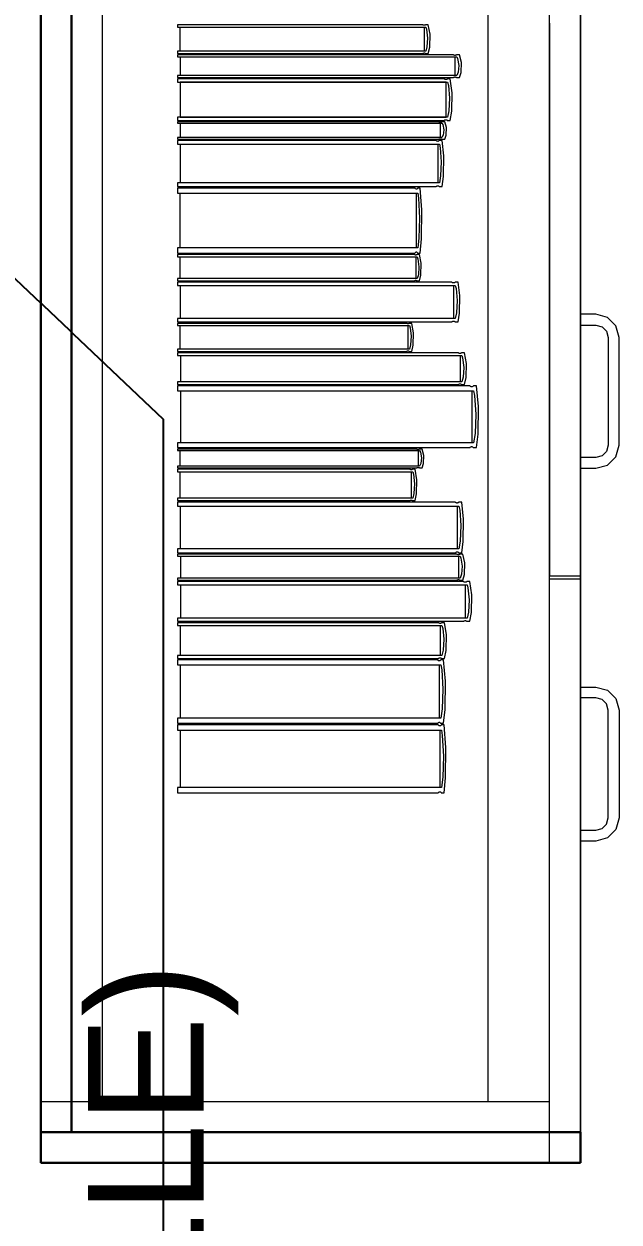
# Model space of a CAD drawing. Header units: inches. Extents: x -38 to 5698, y -33 to 92.
# Drawn here: x 212.224 to 212.61, y 11.424 to 12.201 of the extents above; entities that cross this region are included whole.
import ezdxf

# ---------------------------------------------------------------- set-up
doc = ezdxf.new("R2010")
doc.units = ezdxf.units.IN
doc.header["$MEASUREMENT"] = 0
doc.set_wipeout_variables(frame=1)
doc.linetypes.add('Wipeout_Contour', pattern=[1, 0, -1])
doc.layers.add('Interior - Mobiliario', color=7, linetype='Continuous')
doc.layers.add('Notas - Etiquetas', color=251, linetype='Continuous')
doc.styles.add('Estilo_Generado_4', font='swisse.ttf')
doc.dimstyles.new('Estilo_Generado__8', dxfattribs={"dimtxt": 0.18, "dimasz": 0.0912, "dimexe": 0.18, "dimexo": 0.0625, "dimgap": 0, "dimtad": 0, "dimtih": 1, "dimtoh": 1, "dimdec": 4, "dimzin": 0, "dimdsep": 46, "dimcen": 0.09, "dimadec": 0, "dimazin": 0, "dimtfac": 1, "dimtdec": 4, "dimtmove": 0, "dimatfit": 3, "dimldrblk": 'ARROWHEAD_5', "dimfxl": 1, "dimtolj": 1, "dimtzin": 0, "dimarcsym": 0})

# ---------------------------------------------------------------- blocks, each defined once
blk = doc.blocks.new('ARROWHEAD_5')
at = {"linetype": 'Continuous', "lineweight": 0}
blk.add_hatch(color=0, dxfattribs=at).paths.add_polyline_path([(-1, 0.2679), (0, 0), (-1, -0.2679)])
at = {"color": 0, "linetype": 'Continuous', "lineweight": 0}
blk.add_line((0, 0), (-1, 0), dxfattribs=at)

msp = doc.modelspace()

# ---------------------------------------------------------------- linework, layer by layer
at = {"layer": 'Interior - Mobiliario', "color": 175, "linetype": 'Continuous', "lineweight": 13}
for p, q in [((212.25509, 12.94184), (212.25509, 11.48184)), ((212.56509, 11.48184), (212.56509, 12.94184)), ((212.27509, 11.50184), (212.27509, 12.92184)), ((212.52509, 12.92184), (212.52509, 11.50184)), ((212.56509, 11.50184), (212.56509, 12.92184)), ((212.48285, 12.20084), (212.32374, 12.20084)), ((212.32374, 12.20084), (212.32374, 12.19935)), ((212.32374, 12.19935), (212.4848, 12.19935)), ((212.32537, 12.19935), (212.32537, 12.18368)), ((212.48294, 12.20077), (212.48285, 12.20084)), ((212.48315, 12.20065), (212.48294, 12.20077)), ((212.48337, 12.20058), (212.48315, 12.20065)), ((212.48361, 12.20053), (212.48337, 12.20058)), ((212.48385, 12.20053), (212.48361, 12.20053)), ((212.48409, 12.20056), (212.48385, 12.20053)), ((212.48398, 12.18368), (212.48398, 12.19935)), ((212.48431, 12.20063), (212.48409, 12.20056)), ((212.48452, 12.20074), (212.48431, 12.20063)), ((212.48466, 12.20084), (212.48452, 12.20074)), ((212.48642, 12.20084), (212.48466, 12.20084)), ((212.4848, 12.19935), (212.48528, 12.19793)), ((212.48528, 12.19793), (212.48596, 12.19222)), ((212.48752, 12.19462), (212.48642, 12.20084)), ((212.56509, 12.20184), (212.56509, 11.84284)), ((212.58509, 12.20184), (212.58509, 11.84284)), ((212.48596, 12.19222), (212.48555, 12.18648)), ((212.48731, 12.18628), (212.48752, 12.19462)), ((212.4848, 12.18368), (212.32374, 12.18368)), ((212.32374, 12.18368), (212.32374, 12.18219)), ((212.32374, 12.18219), (212.48285, 12.18219)), ((212.50266, 12.18119), (212.32374, 12.18119)), ((212.32374, 12.18119), (212.32374, 12.18003)), ((212.48285, 12.18219), (212.48299, 12.18229)), ((212.48299, 12.18229), (212.4832, 12.1824)), ((212.4832, 12.1824), (212.48342, 12.18247)), ((212.48342, 12.18247), (212.48366, 12.1825)), ((212.48366, 12.1825), (212.4839, 12.1825)), ((212.4839, 12.1825), (212.48414, 12.18246)), ((212.48414, 12.18246), (212.48436, 12.18238)), ((212.48436, 12.18238), (212.48457, 12.18227)), ((212.48457, 12.18227), (212.48466, 12.18219)), ((212.48466, 12.18219), (212.48642, 12.18219)), ((212.48555, 12.18648), (212.4848, 12.18368)), ((212.48642, 12.18219), (212.48731, 12.18628)), ((212.50276, 12.18114), (212.50266, 12.18119)), ((212.50299, 12.18105), (212.50276, 12.18114)), ((212.50324, 12.18099), (212.50299, 12.18105)), ((212.50351, 12.18095), (212.50324, 12.18099)), ((212.50378, 12.18095), (212.50351, 12.18095)), ((212.50404, 12.18098), (212.50378, 12.18095)), ((212.5043, 12.18103), (212.50404, 12.18098)), ((212.50453, 12.18112), (212.5043, 12.18103)), ((212.50469, 12.18119), (212.50453, 12.18112)), ((212.50667, 12.18119), (212.50469, 12.18119)), ((212.5079, 12.17635), (212.50667, 12.18119)), ((212.32374, 12.18003), (212.50484, 12.18003)), ((212.32557, 12.18003), (212.32557, 12.16784)), ((212.50393, 12.16784), (212.50393, 12.18003)), ((212.50484, 12.18003), (212.50539, 12.17893)), ((212.50539, 12.17893), (212.50615, 12.17448)), ((212.50615, 12.17448), (212.50568, 12.17001)), ((212.50767, 12.16986), (212.5079, 12.17635)), ((212.50484, 12.16784), (212.32374, 12.16784)), ((212.32374, 12.16784), (212.32374, 12.16667)), ((212.32374, 12.16667), (212.50266, 12.16667)), ((212.49678, 12.16567), (212.32374, 12.16567)), ((212.32374, 12.16567), (212.32374, 12.16352)), ((212.49688, 12.16557), (212.49678, 12.16567)), ((212.4971, 12.16541), (212.49688, 12.16557)), ((212.49735, 12.16529), (212.4971, 12.16541)), ((212.49837, 12.16538), (212.49812, 12.16527)), ((212.49859, 12.16553), (212.49837, 12.16538)), ((212.49874, 12.16567), (212.49859, 12.16553)), ((212.50066, 12.16567), (212.49874, 12.16567)), ((212.50185, 12.15669), (212.50066, 12.16567)), ((212.50266, 12.16667), (212.50281, 12.16675)), ((212.50281, 12.16675), (212.50305, 12.16683)), ((212.50305, 12.16683), (212.5033, 12.16689)), ((212.5033, 12.16689), (212.50357, 12.16692)), ((212.50357, 12.16692), (212.50384, 12.16691)), ((212.50384, 12.16691), (212.5041, 12.16688)), ((212.5041, 12.16688), (212.50435, 12.16682)), ((212.50435, 12.16682), (212.50458, 12.16673)), ((212.50458, 12.16673), (212.50469, 12.16667)), ((212.50469, 12.16667), (212.50667, 12.16667)), ((212.50568, 12.17001), (212.50484, 12.16784)), ((212.50667, 12.16667), (212.50767, 12.16986)), ((212.32374, 12.16352), (212.49889, 12.16352)), ((212.49801, 12.16352), (212.32551, 12.16352)), ((212.32551, 12.16352), (212.32551, 12.1409)), ((212.4976, 12.16523), (212.49735, 12.16529)), ((212.49786, 12.16522), (212.4976, 12.16523)), ((212.49812, 12.16527), (212.49786, 12.16522)), ((212.49801, 12.1409), (212.49801, 12.16352)), ((212.49889, 12.16352), (212.49942, 12.16148)), ((212.49942, 12.16148), (212.50016, 12.15322)), ((212.50016, 12.15322), (212.49971, 12.14493)), ((212.50163, 12.14465), (212.50185, 12.15669)), ((212.49971, 12.14493), (212.49889, 12.1409)), ((212.50066, 12.13875), (212.50163, 12.14465)), ((212.49889, 12.1409), (212.32374, 12.1409)), ((212.32374, 12.1409), (212.32374, 12.13875)), ((212.32374, 12.13875), (212.49678, 12.13875)), ((212.49321, 12.13775), (212.32374, 12.13775)), ((212.32374, 12.13775), (212.32374, 12.13686)), ((212.32374, 12.13686), (212.49528, 12.13686)), ((212.32548, 12.13686), (212.32548, 12.12752)), ((212.32551, 12.1409), (212.49801, 12.1409)), ((212.49331, 12.1377), (212.49321, 12.13775)), ((212.49353, 12.13764), (212.49331, 12.1377)), ((212.49377, 12.13759), (212.49353, 12.13764)), ((212.49402, 12.13756), (212.49377, 12.13759)), ((212.49427, 12.13756), (212.49402, 12.13756)), ((212.49452, 12.13758), (212.49427, 12.13756)), ((212.49442, 12.12752), (212.49442, 12.13686)), ((212.49477, 12.13762), (212.49452, 12.13758)), ((212.49499, 12.13769), (212.49477, 12.13762)), ((212.49513, 12.13775), (212.49499, 12.13769)), ((212.49702, 12.13775), (212.49513, 12.13775)), ((212.49528, 12.13686), (212.4958, 12.13601)), ((212.4958, 12.13601), (212.49652, 12.13261)), ((212.49678, 12.13875), (212.49693, 12.13889)), ((212.49693, 12.13889), (212.49715, 12.13904)), ((212.49818, 12.13404), (212.49702, 12.13775)), ((212.49715, 12.13904), (212.4974, 12.13915)), ((212.4974, 12.13915), (212.49766, 12.1392)), ((212.49766, 12.1392), (212.49792, 12.13919)), ((212.49792, 12.13919), (212.49818, 12.13913)), ((212.49818, 12.13913), (212.49842, 12.13901)), ((212.49842, 12.13901), (212.49864, 12.13885)), ((212.49864, 12.13885), (212.49874, 12.13875)), ((212.49874, 12.13875), (212.50066, 12.13875)), ((212.49528, 12.12752), (212.32374, 12.12752)), ((212.32374, 12.12752), (212.32374, 12.12663)), ((212.32374, 12.12663), (212.49321, 12.12663)), ((212.49321, 12.12663), (212.49335, 12.12669)), ((212.49335, 12.12669), (212.49358, 12.12675)), ((212.49358, 12.12675), (212.49382, 12.1268)), ((212.49382, 12.1268), (212.49407, 12.12682)), ((212.49407, 12.12682), (212.49433, 12.12681)), ((212.49433, 12.12681), (212.49458, 12.12679)), ((212.49458, 12.12679), (212.49482, 12.12674)), ((212.49482, 12.12674), (212.49504, 12.12667)), ((212.49504, 12.12667), (212.49513, 12.12663)), ((212.49513, 12.12663), (212.49702, 12.12663)), ((212.49608, 12.12919), (212.49528, 12.12752)), ((212.49652, 12.13261), (212.49608, 12.12919)), ((212.49702, 12.12663), (212.49796, 12.12907)), ((212.49796, 12.12907), (212.49818, 12.13404)), ((212.49158, 12.12563), (212.32374, 12.12563)), ((212.32374, 12.12563), (212.32374, 12.12324)), ((212.32374, 12.12324), (212.49363, 12.12324)), ((212.32546, 12.12324), (212.32546, 12.09818)), ((212.49167, 12.12552), (212.49158, 12.12563)), ((212.49189, 12.12533), (212.49167, 12.12552)), ((212.49212, 12.12521), (212.49189, 12.12533)), ((212.49237, 12.12514), (212.49212, 12.12521)), ((212.49262, 12.12513), (212.49237, 12.12514)), ((212.49287, 12.12519), (212.49262, 12.12513)), ((212.49277, 12.09818), (212.49277, 12.12324)), ((212.49311, 12.1253), (212.49287, 12.12519)), ((212.49333, 12.12547), (212.49311, 12.1253)), ((212.49348, 12.12563), (212.49333, 12.12547)), ((212.49534, 12.12563), (212.49348, 12.12563)), ((212.49363, 12.12324), (212.49413, 12.12098)), ((212.49413, 12.12098), (212.49485, 12.11183)), ((212.49649, 12.11568), (212.49534, 12.12563)), ((212.49485, 12.11183), (212.49441, 12.10265)), ((212.49628, 12.10234), (212.49649, 12.11568)), ((212.49363, 12.09818), (212.32374, 12.09818)), ((212.32374, 12.09818), (212.32374, 12.0958)), ((212.32374, 12.0958), (212.49158, 12.0958)), ((212.49158, 12.0958), (212.49172, 12.09596)), ((212.49172, 12.09596), (212.49194, 12.09613)), ((212.49194, 12.09613), (212.49218, 12.09624)), ((212.49218, 12.09624), (212.49243, 12.0963)), ((212.49243, 12.0963), (212.49268, 12.09629)), ((212.49268, 12.09629), (212.49293, 12.09622)), ((212.49293, 12.09622), (212.49316, 12.09609)), ((212.49316, 12.09609), (212.49338, 12.09591)), ((212.49338, 12.09591), (212.49348, 12.0958)), ((212.49348, 12.0958), (212.49534, 12.0958)), ((212.49441, 12.10265), (212.49363, 12.09818)), ((212.49534, 12.0958), (212.49628, 12.10234)), ((212.47773, 12.0948), (212.32374, 12.0948)), ((212.32374, 12.0948), (212.32374, 12.09142)), ((212.32374, 12.09142), (212.47961, 12.09142)), ((212.32532, 12.09142), (212.32532, 12.05598)), ((212.47782, 12.09463), (212.47773, 12.0948)), ((212.47801, 12.09438), (212.47782, 12.09463)), ((212.47823, 12.0942), (212.47801, 12.09438)), ((212.47846, 12.0941), (212.47823, 12.0942)), ((212.47869, 12.09409), (212.47846, 12.0941)), ((212.47892, 12.09417), (212.47869, 12.09409)), ((212.47882, 12.05598), (212.47882, 12.09142)), ((212.47914, 12.09433), (212.47892, 12.09417)), ((212.47934, 12.09457), (212.47914, 12.09433)), ((212.47947, 12.0948), (212.47934, 12.09457)), ((212.48118, 12.0948), (212.47947, 12.0948)), ((212.47961, 12.09142), (212.48008, 12.08822)), ((212.48008, 12.08822), (212.48073, 12.07528)), ((212.48224, 12.08073), (212.48118, 12.0948)), ((212.48204, 12.06186), (212.48224, 12.08073)), ((212.48073, 12.07528), (212.48033, 12.0623)), ((212.48033, 12.0623), (212.47961, 12.05598)), ((212.48118, 12.0526), (212.48204, 12.06186)), ((212.47961, 12.05598), (212.32374, 12.05598)), ((212.32374, 12.05598), (212.32374, 12.0526)), ((212.32374, 12.0526), (212.47773, 12.0526)), ((212.47735, 12.0516), (212.32374, 12.0516)), ((212.32374, 12.0516), (212.32374, 12.05024)), ((212.32374, 12.05024), (212.47923, 12.05024)), ((212.32531, 12.05024), (212.32531, 12.03598)), ((212.47744, 12.05154), (212.47735, 12.0516)), ((212.47764, 12.05143), (212.47744, 12.05154)), ((212.47785, 12.05136), (212.47764, 12.05143)), ((212.47773, 12.0526), (212.47786, 12.05283)), ((212.47808, 12.05132), (212.47785, 12.05136)), ((212.47786, 12.05283), (212.47806, 12.05307)), ((212.47806, 12.05307), (212.47828, 12.05323)), ((212.47831, 12.05132), (212.47808, 12.05132)), ((212.47828, 12.05323), (212.47851, 12.05331)), ((212.47854, 12.05135), (212.47831, 12.05132)), ((212.47844, 12.03598), (212.47844, 12.05024)), ((212.47851, 12.05331), (212.47874, 12.0533)), ((212.47876, 12.05142), (212.47854, 12.05135)), ((212.47874, 12.0533), (212.47897, 12.0532)), ((212.47896, 12.05151), (212.47876, 12.05142)), ((212.47909, 12.0516), (212.47896, 12.05151)), ((212.47897, 12.0532), (212.47919, 12.05302)), ((212.4808, 12.0516), (212.47909, 12.0516)), ((212.47919, 12.05302), (212.47938, 12.05277)), ((212.47923, 12.05024), (212.47969, 12.04896)), ((212.47938, 12.05277), (212.47947, 12.0526)), ((212.47947, 12.0526), (212.48118, 12.0526)), ((212.47969, 12.04896), (212.48035, 12.04375)), ((212.48185, 12.04594), (212.4808, 12.0516)), ((212.48035, 12.04375), (212.47995, 12.03852)), ((212.48166, 12.03835), (212.48185, 12.04594)), ((212.47923, 12.03598), (212.32374, 12.03598)), ((212.32374, 12.03598), (212.32374, 12.03462)), ((212.32374, 12.03462), (212.47735, 12.03462)), ((212.50174, 12.03362), (212.32374, 12.03362)), ((212.32374, 12.03362), (212.32374, 12.03157)), ((212.47735, 12.03462), (212.47748, 12.03471)), ((212.47748, 12.03471), (212.47768, 12.03481)), ((212.47768, 12.03481), (212.4779, 12.03487)), ((212.4779, 12.03487), (212.47813, 12.03491)), ((212.47813, 12.03491), (212.47836, 12.0349)), ((212.47836, 12.0349), (212.47859, 12.03486)), ((212.47859, 12.03486), (212.4788, 12.03479)), ((212.4788, 12.03479), (212.479, 12.03469)), ((212.479, 12.03469), (212.47909, 12.03462)), ((212.47909, 12.03462), (212.4808, 12.03462)), ((212.47995, 12.03852), (212.47923, 12.03598)), ((212.4808, 12.03462), (212.48166, 12.03835)), ((212.50184, 12.03352), (212.50174, 12.03362)), ((212.50207, 12.03337), (212.50184, 12.03352)), ((212.50232, 12.03326), (212.50207, 12.03337)), ((212.50258, 12.0332), (212.50232, 12.03326)), ((212.50285, 12.03319), (212.50258, 12.0332)), ((212.50311, 12.03324), (212.50285, 12.03319)), ((212.50337, 12.03334), (212.50311, 12.03324)), ((212.5036, 12.03348), (212.50337, 12.03334)), ((212.50375, 12.03362), (212.5036, 12.03348)), ((212.50573, 12.03362), (212.50375, 12.03362)), ((212.50695, 12.02507), (212.50573, 12.03362)), ((212.32374, 12.03157), (212.50391, 12.03157)), ((212.32556, 12.03157), (212.32556, 12.01002)), ((212.503, 12.01002), (212.503, 12.03157)), ((212.50391, 12.03157), (212.50445, 12.02962)), ((212.50445, 12.02962), (212.50521, 12.02176)), ((212.50521, 12.02176), (212.50475, 12.01386)), ((212.50673, 12.01359), (212.50695, 12.02507)), ((212.50391, 12.01002), (212.32374, 12.01002)), ((212.32374, 12.01002), (212.32374, 12.00797)), ((212.50475, 12.01386), (212.50391, 12.01002)), ((212.50573, 12.00797), (212.50673, 12.01359)), ((212.59509, 12.01284), (212.58509, 12.01284)), ((212.58509, 12.01284), (212.58509, 12.00584)), ((212.60259, 12.01083), (212.59509, 12.01284)), ((212.60808, 12.00534), (212.60259, 12.01083)), ((212.32374, 12.00797), (212.50174, 12.00797)), ((212.47236, 12.00697), (212.32374, 12.00697)), ((212.32374, 12.00697), (212.32374, 12.00551)), ((212.32374, 12.00551), (212.47418, 12.00551)), ((212.32526, 12.00551), (212.32526, 11.99023)), ((212.47245, 12.0069), (212.47236, 12.00697)), ((212.47264, 12.00679), (212.47245, 12.0069)), ((212.47285, 12.00671), (212.47264, 12.00679)), ((212.47307, 12.00667), (212.47285, 12.00671)), ((212.47329, 12.00666), (212.47307, 12.00667)), ((212.47351, 12.0067), (212.47329, 12.00666)), ((212.47342, 11.99023), (212.47342, 12.00551)), ((212.47372, 12.00677), (212.47351, 12.0067)), ((212.47392, 12.00687), (212.47372, 12.00677)), ((212.47404, 12.00697), (212.47392, 12.00687)), ((212.4757, 12.00697), (212.47404, 12.00697)), ((212.47418, 12.00551), (212.47463, 12.00413)), ((212.47463, 12.00413), (212.47526, 11.99856)), ((212.47672, 12.0009), (212.4757, 12.00697)), ((212.50174, 12.00797), (212.50189, 12.00811)), ((212.50189, 12.00811), (212.50212, 12.00825)), ((212.50212, 12.00825), (212.50237, 12.00835)), ((212.50237, 12.00835), (212.50264, 12.0084)), ((212.50264, 12.0084), (212.50291, 12.00839)), ((212.50291, 12.00839), (212.50317, 12.00833)), ((212.50317, 12.00833), (212.50342, 12.00822)), ((212.50342, 12.00822), (212.50365, 12.00807)), ((212.50365, 12.00807), (212.50375, 12.00797)), ((212.50375, 12.00797), (212.50573, 12.00797)), ((212.58509, 12.00584), (212.59509, 12.00584)), ((212.59509, 12.00584), (212.59909, 12.00477)), ((212.59909, 12.00477), (212.60202, 12.00184)), ((212.61009, 11.99784), (212.60808, 12.00534)), ((212.47526, 11.99856), (212.47487, 11.99296)), ((212.47653, 11.99277), (212.47672, 12.0009)), ((212.60202, 12.00184), (212.60309, 11.99784)), ((212.60309, 11.99784), (212.60309, 11.92784)), ((212.61009, 11.92784), (212.61009, 11.99784)), ((212.47418, 11.99023), (212.32374, 11.99023)), ((212.32374, 11.99023), (212.32374, 11.98877)), ((212.32374, 11.98877), (212.47236, 11.98877)), ((212.5059, 11.98777), (212.32374, 11.98777)), ((212.32374, 11.98777), (212.32374, 11.98614)), ((212.47236, 11.98877), (212.47249, 11.98887)), ((212.47249, 11.98887), (212.47268, 11.98898)), ((212.47268, 11.98898), (212.47289, 11.98905)), ((212.47289, 11.98905), (212.47312, 11.98908)), ((212.47312, 11.98908), (212.47334, 11.98907)), ((212.47334, 11.98907), (212.47356, 11.98903)), ((212.47356, 11.98903), (212.47377, 11.98896)), ((212.47377, 11.98896), (212.47396, 11.98885)), ((212.47396, 11.98885), (212.47404, 11.98877)), ((212.47404, 11.98877), (212.4757, 11.98877)), ((212.47487, 11.99296), (212.47418, 11.99023)), ((212.4757, 11.98877), (212.47653, 11.99277)), ((212.506, 11.9877), (212.5059, 11.98777)), ((212.50623, 11.98757), (212.506, 11.9877)), ((212.50649, 11.98748), (212.50623, 11.98757)), ((212.50676, 11.98744), (212.50649, 11.98748)), ((212.50703, 11.98743), (212.50676, 11.98744)), ((212.50731, 11.98747), (212.50703, 11.98743)), ((212.50757, 11.98755), (212.50731, 11.98747)), ((212.50781, 11.98767), (212.50757, 11.98755)), ((212.50796, 11.98777), (212.50781, 11.98767)), ((212.50998, 11.98777), (212.50796, 11.98777)), ((212.51123, 11.98096), (212.50998, 11.98777)), ((212.32374, 11.98614), (212.50812, 11.98614)), ((212.32561, 11.98614), (212.32561, 11.96896)), ((212.50719, 11.96896), (212.50719, 11.98614)), ((212.50812, 11.98614), (212.50867, 11.98459)), ((212.50867, 11.98459), (212.50945, 11.97832)), ((212.511, 11.97181), (212.51123, 11.98096)), ((212.50898, 11.97202), (212.50812, 11.96896)), ((212.50945, 11.97832), (212.50898, 11.97202)), ((212.50998, 11.96733), (212.511, 11.97181)), ((212.50812, 11.96896), (212.32374, 11.96896)), ((212.32374, 11.96896), (212.32374, 11.96733)), ((212.32374, 11.96733), (212.5059, 11.96733)), ((212.5135, 11.96633), (212.32374, 11.96633)), ((212.32374, 11.96633), (212.32374, 11.96312)), ((212.32374, 11.96312), (212.51581, 11.96312)), ((212.32568, 11.96312), (212.32568, 11.92948)), ((212.5059, 11.96733), (212.50605, 11.96743)), ((212.50605, 11.96743), (212.50629, 11.96755)), ((212.50629, 11.96755), (212.50655, 11.96763)), ((212.50655, 11.96763), (212.50682, 11.96767)), ((212.50682, 11.96767), (212.5071, 11.96766)), ((212.5071, 11.96766), (212.50736, 11.96762)), ((212.50736, 11.96762), (212.50762, 11.96753)), ((212.50762, 11.96753), (212.50786, 11.9674)), ((212.50786, 11.9674), (212.50796, 11.96733)), ((212.50796, 11.96733), (212.50998, 11.96733)), ((212.5136, 11.96617), (212.5135, 11.96633)), ((212.51385, 11.96593), (212.5136, 11.96617)), ((212.51411, 11.96576), (212.51385, 11.96593)), ((212.5144, 11.96567), (212.51411, 11.96576)), ((212.51468, 11.96566), (212.5144, 11.96567)), ((212.51496, 11.96573), (212.51468, 11.96566)), ((212.51484, 11.92948), (212.51484, 11.96312)), ((212.51523, 11.96588), (212.51496, 11.96573)), ((212.51548, 11.96611), (212.51523, 11.96588)), ((212.51564, 11.96633), (212.51548, 11.96611)), ((212.51775, 11.96633), (212.51564, 11.96633)), ((212.51581, 11.96312), (212.51639, 11.96008)), ((212.51906, 11.95297), (212.51775, 11.96633)), ((212.51639, 11.96008), (212.5172, 11.9478)), ((212.5172, 11.9478), (212.5167, 11.93547)), ((212.51881, 11.93506), (212.51906, 11.95297)), ((212.5167, 11.93547), (212.51581, 11.92948)), ((212.51775, 11.92627), (212.51881, 11.93506)), ((212.51581, 11.92948), (212.32374, 11.92948)), ((212.32374, 11.92948), (212.32374, 11.92627)), ((212.32374, 11.92627), (212.5135, 11.92627)), ((212.47889, 11.92527), (212.32374, 11.92527)), ((212.32374, 11.92527), (212.32374, 11.92431)), ((212.32374, 11.92431), (212.48078, 11.92431)), ((212.32533, 11.92431), (212.32533, 11.9142)), ((212.47898, 11.92523), (212.47889, 11.92527)), ((212.47918, 11.92515), (212.47898, 11.92523)), ((212.47939, 11.9251), (212.47918, 11.92515)), ((212.47962, 11.92507), (212.47939, 11.9251)), ((212.47986, 11.92507), (212.47962, 11.92507)), ((212.48009, 11.92509), (212.47986, 11.92507)), ((212.47999, 11.9142), (212.47999, 11.92431)), ((212.48031, 11.92514), (212.48009, 11.92509)), ((212.48051, 11.92521), (212.48031, 11.92514)), ((212.48065, 11.92527), (212.48051, 11.92521)), ((212.48237, 11.92527), (212.48065, 11.92527)), ((212.48078, 11.92431), (212.48125, 11.9234)), ((212.48344, 11.92126), (212.48237, 11.92527)), ((212.5135, 11.92627), (212.51366, 11.92649)), ((212.51366, 11.92649), (212.51391, 11.92672)), ((212.51391, 11.92672), (212.51418, 11.92687)), ((212.51418, 11.92687), (212.51446, 11.92694)), ((212.51446, 11.92694), (212.51474, 11.92693)), ((212.51474, 11.92693), (212.51502, 11.92684)), ((212.51502, 11.92684), (212.51529, 11.92667)), ((212.51529, 11.92667), (212.51554, 11.92643)), ((212.51554, 11.92643), (212.51564, 11.92627)), ((212.51564, 11.92627), (212.51775, 11.92627)), ((212.60309, 11.92784), (212.60202, 11.92384)), ((212.60808, 11.92034), (212.61009, 11.92784)), ((212.48125, 11.9234), (212.48192, 11.9197)), ((212.48192, 11.9197), (212.48151, 11.916)), ((212.48324, 11.91587), (212.48344, 11.92126)), ((212.58509, 11.91984), (212.58509, 11.91284)), ((212.59509, 11.91984), (212.58509, 11.91984)), ((212.59909, 11.92091), (212.59509, 11.91984)), ((212.60202, 11.92384), (212.59909, 11.92091)), ((212.60259, 11.91485), (212.60808, 11.92034)), ((212.48078, 11.9142), (212.32374, 11.9142)), ((212.32374, 11.9142), (212.32374, 11.91323)), ((212.32374, 11.91323), (212.47889, 11.91323)), ((212.47448, 11.91223), (212.32374, 11.91223)), ((212.32374, 11.91223), (212.32374, 11.9106)), ((212.32374, 11.9106), (212.47632, 11.9106)), ((212.32529, 11.9106), (212.32529, 11.89348)), ((212.47456, 11.91215), (212.47448, 11.91223)), ((212.47476, 11.91203), (212.47456, 11.91215)), ((212.47497, 11.91194), (212.47476, 11.91203)), ((212.47519, 11.9119), (212.47497, 11.91194)), ((212.47542, 11.91189), (212.47519, 11.9119)), ((212.47564, 11.91193), (212.47542, 11.91189)), ((212.47555, 11.89348), (212.47555, 11.9106)), ((212.47586, 11.91201), (212.47564, 11.91193)), ((212.47606, 11.91212), (212.47586, 11.91201)), ((212.47618, 11.91223), (212.47606, 11.91212)), ((212.47786, 11.91223), (212.47618, 11.91223)), ((212.47632, 11.9106), (212.47677, 11.90906)), ((212.47677, 11.90906), (212.47742, 11.90281)), ((212.47889, 11.90544), (212.47786, 11.91223)), ((212.47889, 11.91323), (212.47902, 11.9133)), ((212.47902, 11.9133), (212.47922, 11.91337)), ((212.47922, 11.91337), (212.47944, 11.91341)), ((212.47944, 11.91341), (212.47968, 11.91343)), ((212.47968, 11.91343), (212.47991, 11.91343)), ((212.47991, 11.91343), (212.48014, 11.9134)), ((212.48014, 11.9134), (212.48036, 11.91335)), ((212.48036, 11.91335), (212.48056, 11.91328)), ((212.48056, 11.91328), (212.48065, 11.91323)), ((212.48065, 11.91323), (212.48237, 11.91323)), ((212.48151, 11.916), (212.48078, 11.9142)), ((212.48237, 11.91323), (212.48324, 11.91587)), ((212.58509, 11.91284), (212.59509, 11.91284)), ((212.59509, 11.91284), (212.60259, 11.91485)), ((212.47742, 11.90281), (212.47702, 11.89654)), ((212.4787, 11.89632), (212.47889, 11.90544)), ((212.47632, 11.89348), (212.32374, 11.89348)), ((212.32374, 11.89348), (212.32374, 11.89185)), ((212.47702, 11.89654), (212.47632, 11.89348)), ((212.47786, 11.89185), (212.4787, 11.89632)), ((212.32374, 11.89185), (212.47448, 11.89185)), ((212.50404, 11.89085), (212.32374, 11.89085)), ((212.32374, 11.89085), (212.32374, 11.88823)), ((212.32374, 11.88823), (212.50624, 11.88823)), ((212.32559, 11.88823), (212.32559, 11.86068)), ((212.47448, 11.89185), (212.4746, 11.89196)), ((212.4746, 11.89196), (212.4748, 11.89208)), ((212.4748, 11.89208), (212.47502, 11.89216)), ((212.47502, 11.89216), (212.47524, 11.8922)), ((212.47524, 11.8922), (212.47547, 11.89219)), ((212.47547, 11.89219), (212.47569, 11.89214)), ((212.47569, 11.89214), (212.4759, 11.89206)), ((212.4759, 11.89206), (212.4761, 11.89193)), ((212.4761, 11.89193), (212.47618, 11.89185)), ((212.47618, 11.89185), (212.47786, 11.89185)), ((212.50414, 11.89073), (212.50404, 11.89085)), ((212.50437, 11.89053), (212.50414, 11.89073)), ((212.50463, 11.89039), (212.50437, 11.89053)), ((212.50489, 11.89031), (212.50463, 11.89039)), ((212.50517, 11.89031), (212.50489, 11.89031)), ((212.50543, 11.89037), (212.50517, 11.89031)), ((212.50532, 11.86068), (212.50532, 11.88823)), ((212.50569, 11.89049), (212.50543, 11.89037)), ((212.50593, 11.89068), (212.50569, 11.89049)), ((212.50608, 11.89085), (212.50593, 11.89068)), ((212.50808, 11.89085), (212.50608, 11.89085)), ((212.50624, 11.88823), (212.50679, 11.88574)), ((212.50679, 11.88574), (212.50756, 11.87569)), ((212.50932, 11.87992), (212.50808, 11.89085)), ((212.50909, 11.86525), (212.50932, 11.87992)), ((212.50756, 11.87569), (212.50709, 11.86559)), ((212.50709, 11.86559), (212.50624, 11.86068)), ((212.50808, 11.85806), (212.50909, 11.86525)), ((212.50624, 11.86068), (212.32374, 11.86068)), ((212.32374, 11.86068), (212.32374, 11.85806)), ((212.32374, 11.85806), (212.50404, 11.85806)), ((212.50484, 11.85706), (212.32374, 11.85706)), ((212.32374, 11.85706), (212.32374, 11.85571)), ((212.32374, 11.85571), (212.50705, 11.85571)), ((212.3256, 11.85571), (212.3256, 11.84163)), ((212.50404, 11.85806), (212.50419, 11.85823)), ((212.50419, 11.85823), (212.50443, 11.85842)), ((212.50443, 11.85842), (212.50469, 11.85854)), ((212.50469, 11.85854), (212.50495, 11.8586)), ((212.50494, 11.85699), (212.50484, 11.85706)), ((212.50517, 11.85689), (212.50494, 11.85699)), ((212.50495, 11.8586), (212.50523, 11.8586)), ((212.50543, 11.85682), (212.50517, 11.85689)), ((212.50523, 11.8586), (212.50549, 11.85852)), ((212.5057, 11.85678), (212.50543, 11.85682)), ((212.50549, 11.85852), (212.50575, 11.85838)), ((212.50597, 11.85678), (212.5057, 11.85678)), ((212.50575, 11.85838), (212.50598, 11.85818)), ((212.50624, 11.85681), (212.50597, 11.85678)), ((212.50598, 11.85818), (212.50608, 11.85806)), ((212.50608, 11.85806), (212.50808, 11.85806)), ((212.50612, 11.84163), (212.50612, 11.85571)), ((212.5065, 11.85687), (212.50624, 11.85681)), ((212.50673, 11.85697), (212.5065, 11.85687)), ((212.50689, 11.85706), (212.50673, 11.85697)), ((212.5089, 11.85706), (212.50689, 11.85706)), ((212.50705, 11.85571), (212.5076, 11.85444)), ((212.5076, 11.85444), (212.50837, 11.8493)), ((212.51014, 11.85147), (212.5089, 11.85706)), ((212.50837, 11.8493), (212.5079, 11.84414)), ((212.50991, 11.84397), (212.51014, 11.85147)), ((212.50705, 11.84163), (212.32374, 11.84163)), ((212.32374, 11.84163), (212.32374, 11.84029)), ((212.32374, 11.84029), (212.50484, 11.84029)), ((212.50928, 11.83929), (212.32374, 11.83929)), ((212.32374, 11.83929), (212.32374, 11.83723)), ((212.50484, 11.84029), (212.50499, 11.84038)), ((212.50499, 11.84038), (212.50523, 11.84048)), ((212.50523, 11.84048), (212.50549, 11.84054)), ((212.50549, 11.84054), (212.50576, 11.84057)), ((212.50576, 11.84057), (212.50603, 11.84057)), ((212.50603, 11.84057), (212.5063, 11.84053)), ((212.5063, 11.84053), (212.50655, 11.84046)), ((212.50655, 11.84046), (212.50678, 11.84036)), ((212.50678, 11.84036), (212.50689, 11.84029)), ((212.50689, 11.84029), (212.5089, 11.84029)), ((212.5079, 11.84414), (212.50705, 11.84163)), ((212.5089, 11.84029), (212.50991, 11.84397)), ((212.50939, 11.83919), (212.50928, 11.83929)), ((212.50962, 11.83903), (212.50939, 11.83919)), ((212.50988, 11.83893), (212.50962, 11.83903)), ((212.51016, 11.83887), (212.50988, 11.83893)), ((212.51044, 11.83886), (212.51016, 11.83887)), ((212.51071, 11.83891), (212.51044, 11.83886)), ((212.51098, 11.83901), (212.51071, 11.83891)), ((212.51122, 11.83915), (212.51098, 11.83901)), ((212.51138, 11.83929), (212.51122, 11.83915)), ((212.51344, 11.83929), (212.51138, 11.83929)), ((212.51472, 11.83071), (212.51344, 11.83929)), ((212.58509, 11.84284), (212.56509, 11.84284)), ((212.58509, 11.84084), (212.56509, 11.84084)), ((212.32374, 11.83723), (212.51155, 11.83723)), ((212.32564, 11.83723), (212.32564, 11.81561)), ((212.5106, 11.81561), (212.5106, 11.83723)), ((212.51155, 11.83723), (212.51211, 11.83528)), ((212.51211, 11.83528), (212.5129, 11.82739)), ((212.5129, 11.82739), (212.51242, 11.81946)), ((212.51448, 11.81919), (212.51472, 11.83071)), ((212.51155, 11.81561), (212.32374, 11.81561)), ((212.32374, 11.81561), (212.32374, 11.81355)), ((212.51242, 11.81946), (212.51155, 11.81561)), ((212.51344, 11.81355), (212.51448, 11.81919)), ((212.32374, 11.81355), (212.50928, 11.81355)), ((212.49315, 11.81255), (212.32374, 11.81255)), ((212.32374, 11.81255), (212.32374, 11.8107)), ((212.32374, 11.8107), (212.49522, 11.8107)), ((212.32548, 11.8107), (212.32548, 11.7913)), ((212.49325, 11.81246), (212.49315, 11.81255)), ((212.49346, 11.81232), (212.49325, 11.81246)), ((212.4937, 11.81222), (212.49346, 11.81232)), ((212.49395, 11.81217), (212.4937, 11.81222)), ((212.49421, 11.81216), (212.49395, 11.81217)), ((212.49446, 11.81221), (212.49421, 11.81216)), ((212.49435, 11.7913), (212.49435, 11.8107)), ((212.4947, 11.81229), (212.49446, 11.81221)), ((212.49492, 11.81243), (212.4947, 11.81229)), ((212.49507, 11.81255), (212.49492, 11.81243)), ((212.49695, 11.81255), (212.49507, 11.81255)), ((212.49522, 11.8107), (212.49573, 11.80895)), ((212.49573, 11.80895), (212.49645, 11.80187)), ((212.49811, 11.80485), (212.49695, 11.81255)), ((212.50928, 11.81355), (212.50944, 11.81369)), ((212.50944, 11.81369), (212.50968, 11.81383)), ((212.50968, 11.81383), (212.50994, 11.81393)), ((212.50994, 11.81393), (212.51022, 11.81398)), ((212.51022, 11.81398), (212.5105, 11.81397)), ((212.5105, 11.81397), (212.51077, 11.81391)), ((212.51077, 11.81391), (212.51104, 11.81381)), ((212.51104, 11.81381), (212.51128, 11.81365)), ((212.51128, 11.81365), (212.51138, 11.81355)), ((212.51138, 11.81355), (212.51344, 11.81355)), ((212.49645, 11.80187), (212.49601, 11.79476)), ((212.4979, 11.79452), (212.49811, 11.80485)), ((212.49601, 11.79476), (212.49522, 11.7913)), ((212.49695, 11.78946), (212.4979, 11.79452)), ((212.49522, 11.7913), (212.32374, 11.7913)), ((212.32374, 11.7913), (212.32374, 11.78946)), ((212.32374, 11.78946), (212.49315, 11.78946)), ((212.49257, 11.78846), (212.32374, 11.78846)), ((212.32374, 11.78846), (212.32374, 11.78516)), ((212.32374, 11.78516), (212.49464, 11.78516)), ((212.32547, 11.78516), (212.32547, 11.75059)), ((212.49267, 11.7883), (212.49257, 11.78846)), ((212.49289, 11.78805), (212.49267, 11.7883)), ((212.49312, 11.78787), (212.49289, 11.78805)), ((212.49337, 11.78778), (212.49312, 11.78787)), ((212.49315, 11.78946), (212.49329, 11.78958)), ((212.49329, 11.78958), (212.49351, 11.78971)), ((212.49363, 11.78777), (212.49337, 11.78778)), ((212.49351, 11.78971), (212.49376, 11.7898)), ((212.49388, 11.78784), (212.49363, 11.78777)), ((212.49376, 11.7898), (212.49401, 11.78984)), ((212.49377, 11.75059), (212.49377, 11.78516)), ((212.49412, 11.788), (212.49388, 11.78784)), ((212.49401, 11.78984), (212.49426, 11.78984)), ((212.49434, 11.78824), (212.49412, 11.788)), ((212.49426, 11.78984), (212.49451, 11.78978)), ((212.49449, 11.78846), (212.49434, 11.78824)), ((212.49636, 11.78846), (212.49449, 11.78846)), ((212.49451, 11.78978), (212.49475, 11.78969)), ((212.49464, 11.78516), (212.49515, 11.78204)), ((212.49475, 11.78969), (212.49497, 11.78955)), ((212.49497, 11.78955), (212.49507, 11.78946)), ((212.49507, 11.78946), (212.49695, 11.78946)), ((212.49752, 11.77473), (212.49636, 11.78846)), ((212.49515, 11.78204), (212.49587, 11.76942)), ((212.49587, 11.76942), (212.49543, 11.75676)), ((212.49731, 11.75633), (212.49752, 11.77473)), ((212.58509, 11.77084), (212.59509, 11.77084)), ((212.58509, 11.76384), (212.58509, 11.77084)), ((212.59509, 11.77084), (212.60259, 11.76883)), ((212.60259, 11.76883), (212.60808, 11.76334)), ((212.59509, 11.76384), (212.58509, 11.76384)), ((212.59909, 11.76277), (212.59509, 11.76384)), ((212.60202, 11.75984), (212.59909, 11.76277)), ((212.60808, 11.76334), (212.61009, 11.75584)), ((212.49543, 11.75676), (212.49464, 11.75059)), ((212.49636, 11.7473), (212.49731, 11.75633)), ((212.60309, 11.75584), (212.60202, 11.75984)), ((212.60309, 11.68584), (212.60309, 11.75584)), ((212.61009, 11.75584), (212.61009, 11.68584)), ((212.49464, 11.75059), (212.32374, 11.75059)), ((212.32374, 11.75059), (212.32374, 11.7473)), ((212.32374, 11.7473), (212.49257, 11.7473)), ((212.49291, 11.7463), (212.32374, 11.7463)), ((212.32374, 11.7463), (212.32374, 11.74276)), ((212.49257, 11.7473), (212.49272, 11.74752)), ((212.49272, 11.74752), (212.49294, 11.74775)), ((212.49301, 11.74613), (212.49291, 11.7463)), ((212.49294, 11.74775), (212.49318, 11.74791)), ((212.49323, 11.74586), (212.49301, 11.74613)), ((212.49318, 11.74791), (212.49343, 11.74799)), ((212.49346, 11.74567), (212.49323, 11.74586)), ((212.49343, 11.74799), (212.49368, 11.74798)), ((212.49371, 11.74557), (212.49346, 11.74567)), ((212.49368, 11.74798), (212.49393, 11.74788)), ((212.49397, 11.74556), (212.49371, 11.74557)), ((212.49393, 11.74788), (212.49417, 11.74771)), ((212.49422, 11.74564), (212.49397, 11.74556)), ((212.49417, 11.74771), (212.49439, 11.74746)), ((212.49446, 11.74581), (212.49422, 11.74564)), ((212.49439, 11.74746), (212.49449, 11.7473)), ((212.49469, 11.74606), (212.49446, 11.74581)), ((212.49449, 11.7473), (212.49636, 11.7473)), ((212.49483, 11.7463), (212.49469, 11.74606)), ((212.49671, 11.7463), (212.49483, 11.7463)), ((212.49787, 11.73156), (212.49671, 11.7463)), ((212.32374, 11.74276), (212.49498, 11.74276)), ((212.32547, 11.74276), (212.32547, 11.70565)), ((212.49411, 11.70565), (212.49411, 11.74276)), ((212.49498, 11.74276), (212.49549, 11.73941)), ((212.49549, 11.73941), (212.49621, 11.72587)), ((212.49766, 11.7118), (212.49787, 11.73156)), ((212.49621, 11.72587), (212.49577, 11.71227)), ((212.49577, 11.71227), (212.49498, 11.70565)), ((212.49671, 11.70211), (212.49766, 11.7118)), ((212.49498, 11.70565), (212.32374, 11.70565)), ((212.32374, 11.70565), (212.32374, 11.70211)), ((212.32374, 11.70211), (212.49291, 11.70211)), ((212.49291, 11.70211), (212.49306, 11.70235)), ((212.49306, 11.70235), (212.49328, 11.7026)), ((212.49328, 11.7026), (212.49352, 11.70277)), ((212.49352, 11.70277), (212.49377, 11.70285)), ((212.49377, 11.70285), (212.49403, 11.70284)), ((212.49403, 11.70284), (212.49428, 11.70274)), ((212.49428, 11.70274), (212.49451, 11.70255)), ((212.49451, 11.70255), (212.49473, 11.70229)), ((212.49473, 11.70229), (212.49483, 11.70211)), ((212.49483, 11.70211), (212.49671, 11.70211)), ((212.60202, 11.68184), (212.60309, 11.68584)), ((212.61009, 11.68584), (212.60808, 11.67834)), ((212.58509, 11.67784), (212.59509, 11.67784)), ((212.58509, 11.67084), (212.58509, 11.67784)), ((212.59509, 11.67784), (212.59909, 11.67891)), ((212.59909, 11.67891), (212.60202, 11.68184)), ((212.60808, 11.67834), (212.60259, 11.67285)), ((212.59509, 11.67084), (212.58509, 11.67084)), ((212.60259, 11.67285), (212.59509, 11.67084)), ((212.27509, 11.50184), (212.52509, 11.50184)), ((212.52509, 11.50184), (212.56509, 11.50184)), ((212.25509, 11.48184), (212.56509, 11.48184))]:
    msp.add_line(p, q, dxfattribs=at)

# ---------------------------------------------------------------- next in the draw order: wipeouts: each hides what was drawn before it
at = {"color": 254, "linetype": 'Wipeout_Contour', "lineweight": 0, "ltscale": 6541.635777}
msp.add_wipeout([(212.25509, 11.48184), (212.25509, 12.94184), (212.23509, 12.94184), (212.23509, 11.48184)], dxfattribs=at).dxf.layer = 'Interior - Mobiliario'

# ---------------------------------------------------------------- next in the draw order: linework, layer by layer
at = {"layer": 'Interior - Mobiliario', "color": 175, "linetype": 'Continuous', "lineweight": 30}
for p, q in [((212.23509, 12.94184), (212.23509, 11.48184)), ((212.25509, 12.94184), (212.25509, 11.48184)), ((212.25509, 11.48184), (212.23509, 11.48184))]:
    msp.add_line(p, q, dxfattribs=at)
at = {"layer": 'Interior - Mobiliario', "color": 175, "linetype": 'Continuous', "lineweight": 13}
for p, q in [((212.23509, 12.94184), (212.23509, 11.48184)), ((212.25509, 11.48184), (212.25509, 12.94184)), ((212.23509, 12.92184), (212.23509, 11.50184)), ((212.23509, 11.50184), (212.27509, 11.50184)), ((212.23509, 11.48184), (212.25509, 11.48184))]:
    msp.add_line(p, q, dxfattribs=at)

# ---------------------------------------------------------------- next in the draw order: wipeouts: each hides what was drawn before it
at = {"color": 254, "linetype": 'Wipeout_Contour', "lineweight": 0, "ltscale": 6542.273682}
msp.add_wipeout([(212.58509, 11.46184), (212.58509, 11.48184), (212.23509, 11.48184), (212.23509, 11.46184)], dxfattribs=at).dxf.layer = 'Interior - Mobiliario'

# ---------------------------------------------------------------- next in the draw order: linework, layer by layer
at = {"layer": 'Interior - Mobiliario', "color": 175, "linetype": 'Continuous', "lineweight": 13}
for p, q in [((212.23509, 11.46184), (212.23509, 12.96184)), ((212.58509, 12.96184), (212.58509, 11.46184)), ((212.23509, 12.94184), (212.23509, 11.48184)), ((212.25509, 12.94184), (212.25509, 11.48184)), ((212.25509, 12.94184), (212.25509, 11.48184)), ((212.25509, 12.94184), (212.25509, 11.48184)), ((212.56509, 11.48184), (212.56509, 12.94184)), ((212.56509, 11.48184), (212.56509, 12.94184)), ((212.58509, 11.48184), (212.58509, 12.94184)), ((212.58509, 11.48184), (212.58509, 12.94184)), ((212.56509, 11.48184), (212.56509, 11.84084)), ((212.58509, 11.48184), (212.58509, 11.84084)), ((212.23509, 11.50184), (212.23509, 11.46184)), ((212.56509, 11.46184), (212.56509, 11.50184)), ((212.23509, 11.48184), (212.23509, 11.46184)), ((212.58509, 11.48184), (212.23509, 11.48184)), ((212.23509, 11.48184), (212.58509, 11.48184)), ((212.25509, 11.48184), (212.58509, 11.48184)), ((212.25509, 11.48184), (212.56509, 11.48184)), ((212.25509, 11.48184), (212.56509, 11.48184)), ((212.58509, 11.48184), (212.56509, 11.48184)), ((212.58509, 11.46184), (212.58509, 11.48184)), ((212.23509, 11.46184), (212.58509, 11.46184)), ((212.23509, 11.46184), (212.56509, 11.46184)), ((212.58509, 11.46184), (212.23509, 11.46184))]:
    msp.add_line(p, q, dxfattribs=at)
at = {"layer": 'Interior - Mobiliario', "color": 175, "linetype": 'Continuous', "lineweight": 30}
for p, q in [((212.58509, 11.48184), (212.23509, 11.48184)), ((212.23509, 11.48184), (212.23509, 11.46184)), ((212.58509, 11.48184), (212.58509, 11.46184)), ((212.58509, 11.46184), (212.23509, 11.46184))]:
    msp.add_line(p, q, dxfattribs=at)

# ---------------------------------------------------------------- next in the draw order: texts
at = {"layer": 'Notas - Etiquetas', "color": 8, "linetype": 'Continuous', "lineweight": 13, "insert": (212.31448, 9.8164), "char_height": 0.075, "attachment_point": 4, "rotation": 90.00002, "style": 'Estilo_Generado_4'}
msp.add_mtext('\\A1;{\\pql;\\fSwis721 Ex BT|b0|i0|c0|p34;TABIQUERIA FIJA 2 (VER DETALLE)\\fSwis721 Ex BT|b0|i0|c0|p34; }', dxfattribs=at)

# ---------------------------------------------------------------- next in the draw order: leaders
at = {"layer": 'Notas - Etiquetas', "color": 8, "linetype": 'Continuous', "lineweight": 13, "annotation_type": 0, "has_hookline": 1, "hookline_direction": 1, "text_width": 1.94817, "horizontal_direction": (0, 1, 0)}
msp.add_leader([(212.13501, 12.11504), (212.31448, 11.94473), (212.31448, 9.8164)], dimstyle='Estilo_Generado__8', dxfattribs=at)

doc.saveas('drawing.dxf')
